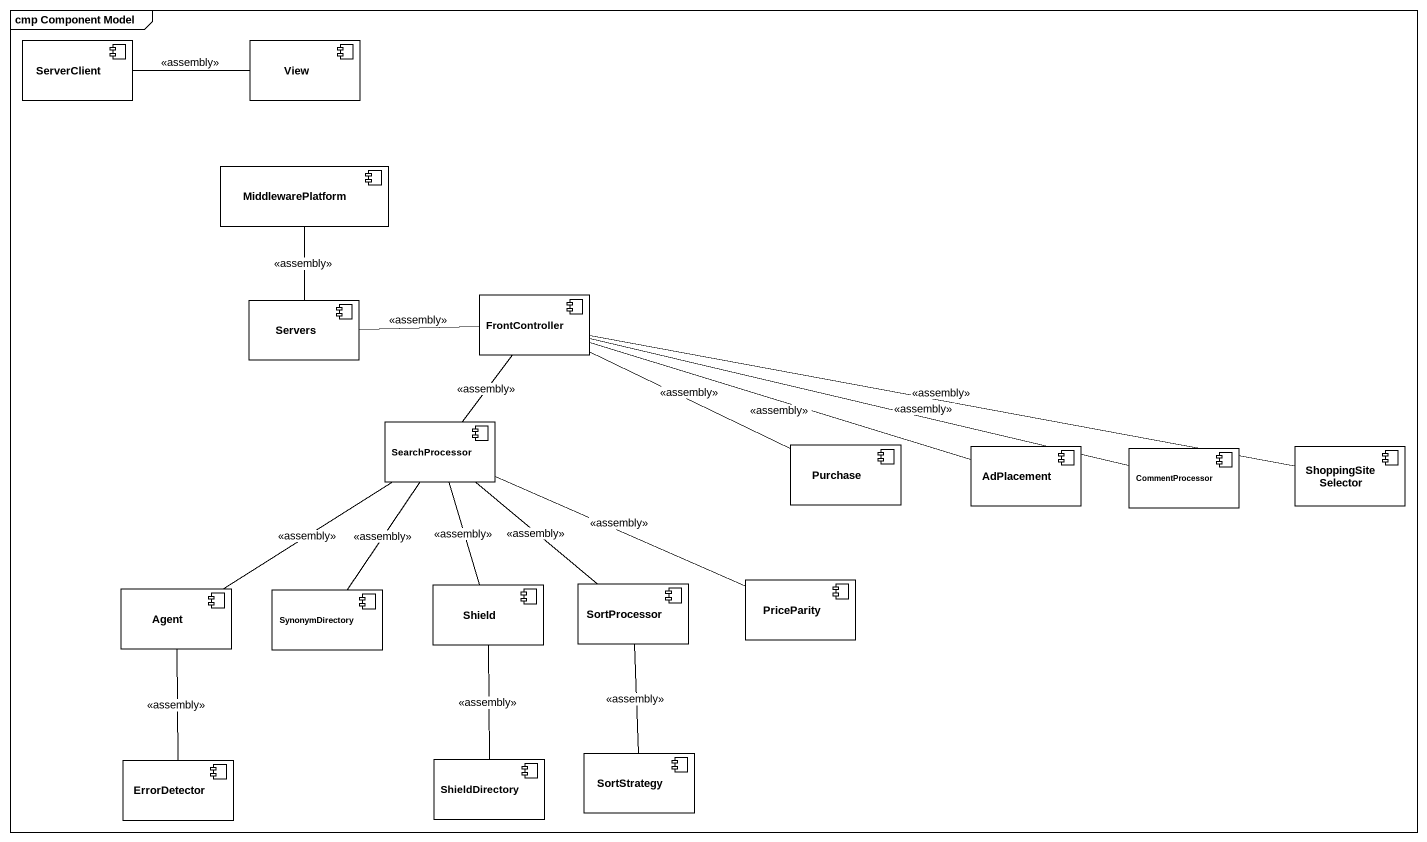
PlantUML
@startuml
mainframe cmp Component Model
component ServerClient #FFFFFF
component View #FFFFFF
component MiddlewarePlatform #FFFFFF
component Servers #FFFFFF
component FrontController #FFFFFF
component SearchProcessor #FFFFFF
component Purchase #FFFFFF
component AdPlacement #FFFFFF
component CommentProcessor #FFFFFF
component ShoppingSiteSelector #FFFFFF
component Shield #FFFFFF
component SortProcessor #FFFFFF
component PriceParity #FFFFFF
component "Agent" as Agent_ #FFFFFF
component SynonymDirectory #FFFFFF
component ErrorDetector #FFFFFF
component ShieldDirectory #FFFFFF
component SortStrategy #FFFFFF
ServerClient -right- View : <<assembly>>
MiddlewarePlatform -- Servers : <<assembly>>
Servers -right- FrontController : <<assembly>>
FrontController -- SearchProcessor : <<assembly>>
FrontController -right- Purchase : <<assembly>>
FrontController -right- AdPlacement : <<assembly>>
FrontController -right- CommentProcessor : <<assembly>>
FrontController -right- ShoppingSiteSelector : <<assembly>>
SearchProcessor -- Shield : <<assembly>>
SearchProcessor -- SortProcessor : <<assembly>>
SearchProcessor -right- PriceParity : <<assembly>>
SearchProcessor -- Agent_ : <<assembly>>
SearchProcessor -- SynonymDirectory : <<assembly>>
Shield -- ShieldDirectory : <<assembly>>
SortProcessor -- SortStrategy : <<assembly>>
Agent_ -- ErrorDetector : <<assembly>>
@enduml
